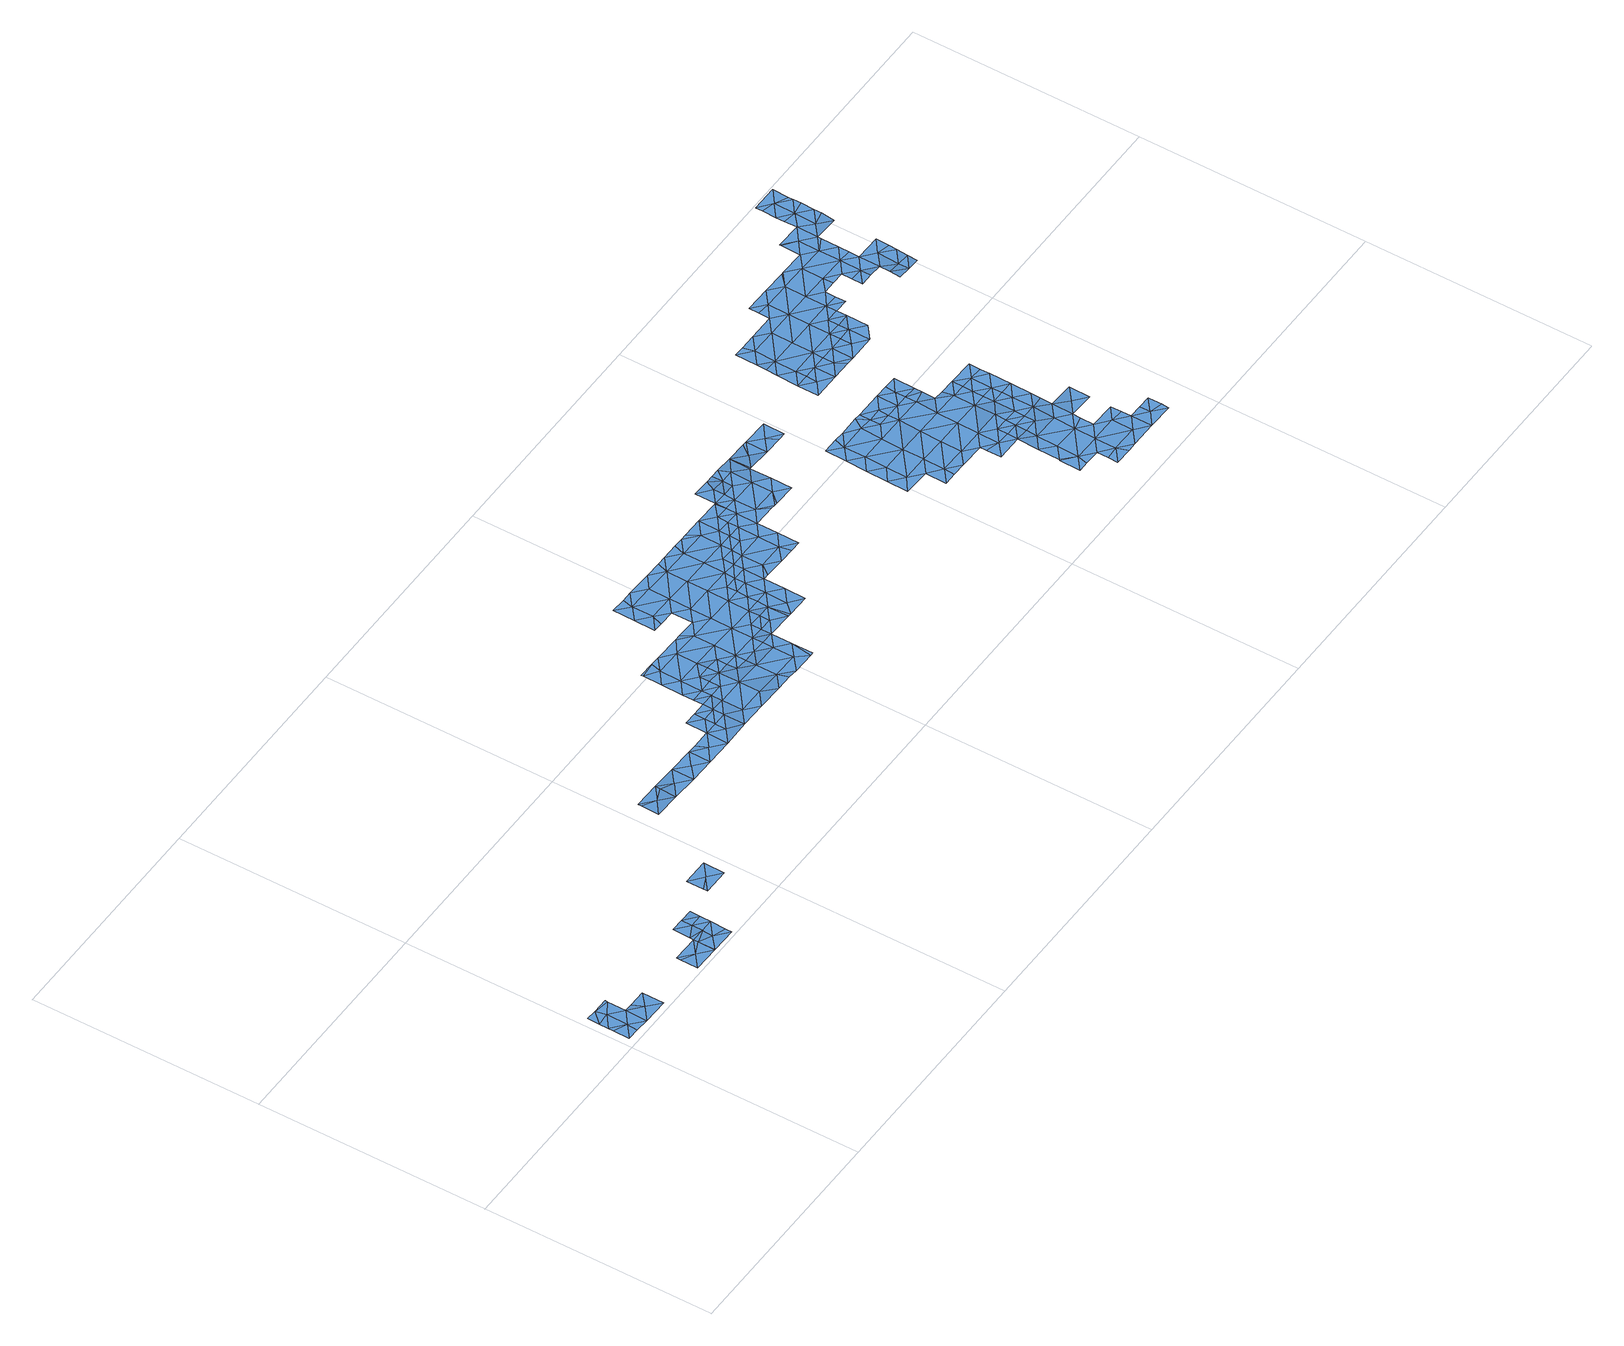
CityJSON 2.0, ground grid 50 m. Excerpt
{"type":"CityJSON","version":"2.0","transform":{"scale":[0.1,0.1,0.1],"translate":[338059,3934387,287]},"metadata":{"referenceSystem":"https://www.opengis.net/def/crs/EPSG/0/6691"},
"CityObjects":{
"waterbody1":{"type":"WaterBody","attributes":{"name":"6","class":"1140","function":"1","WaterBodyRiverFloodingRiskAttribute.description":"3","WaterBodyRiverFloodingRiskAttribute.rankOrg":"1","WaterBodyRiverFloodingRiskAttribute.adminType":"2","WaterBodyRiverFloodingRiskAttribute.scale":"L1"},"geometry":[{"type":"MultiSurface","lod":"1","boundaries":[[[0,1,2]],[[3,4,5]],[[6,7,8]],[[6,5,7]],[[6,3,5]],[[3,6,9]],[[0,2,10]],[[2,11,10]],[[7,5,1]],[[12,13,14]],[[4,13,12]],[[4,12,5]],[[1,5,12]],[[12,15,1]],[[2,1,15]],[[12,16,15]],[[15,11,2]],[[14,16,12]]]}]},
"waterbody2":{"type":"WaterBody","attributes":{"name":"6","class":"1140","function":"1","WaterBodyRiverFloodingRiskAttribute.description":"3","WaterBodyRiverFloodingRiskAttribute.rankOrg":"1","WaterBodyRiverFloodingRiskAttribute.adminType":"2","WaterBodyRiverFloodingRiskAttribute.scale":"L1"},"geometry":[{"type":"MultiSurface","lod":"1","boundaries":[[[17,18,19]],[[19,18,20]],[[19,21,17]],[[22,19,23]],[[19,20,23]],[[21,19,22]]]}]},
"waterbody3":{"type":"WaterBody","attributes":{"name":"6","class":"1140","function":"1","WaterBodyRiverFloodingRiskAttribute.description":"3","WaterBodyRiverFloodingRiskAttribute.rankOrg":"2","WaterBodyRiverFloodingRiskAttribute.adminType":"2","WaterBodyRiverFloodingRiskAttribute.scale":"L1"},"geometry":[{"type":"MultiSurface","lod":"1","boundaries":[[[24,25,26]],[[25,24,27]],[[25,28,29]],[[25,18,28]],[[28,18,17]],[[29,26,25]],[[27,20,18]],[[27,18,25]]]}]},
"waterbody4":{"type":"WaterBody","attributes":{"name":"6","class":"1140","function":"1","WaterBodyRiverFloodingRiskAttribute.description":"3","WaterBodyRiverFloodingRiskAttribute.rankOrg":"1","WaterBodyRiverFloodingRiskAttribute.adminType":"2","WaterBodyRiverFloodingRiskAttribute.scale":"L1"},"geometry":[{"type":"MultiSurface","lod":"1","boundaries":[[[20,27,30]],[[30,27,31]],[[31,27,24]],[[24,32,31]],[[30,31,33]],[[34,31,32]],[[34,33,31]],[[34,32,35]]]}]},
"waterbody5":{"type":"WaterBody","attributes":{"name":"6","class":"1140","function":"1","WaterBodyRiverFloodingRiskAttribute.description":"3","WaterBodyRiverFloodingRiskAttribute.rankOrg":"2","WaterBodyRiverFloodingRiskAttribute.adminType":"2","WaterBodyRiverFloodingRiskAttribute.scale":"L1"},"geometry":[{"type":"MultiSurface","lod":"1","boundaries":[[[36,37,38]],[[39,38,40]],[[37,40,38]],[[39,41,38]],[[41,36,38]]]}]},
"waterbody6":{"type":"WaterBody","attributes":{"name":"6","class":"1140","function":"1","WaterBodyRiverFloodingRiskAttribute.description":"3","WaterBodyRiverFloodingRiskAttribute.rankOrg":"1","WaterBodyRiverFloodingRiskAttribute.adminType":"2","WaterBodyRiverFloodingRiskAttribute.scale":"L1"},"geometry":[{"type":"MultiSurface","lod":"1","boundaries":[[[42,43,44]],[[45,42,44]],[[44,46,45]],[[46,44,47]],[[44,48,47]],[[43,48,44]]]}]},
"waterbody7":{"type":"WaterBody","attributes":{"name":"6","class":"1140","function":"1","WaterBodyRiverFloodingRiskAttribute.description":"3","WaterBodyRiverFloodingRiskAttribute.rankOrg":"1","WaterBodyRiverFloodingRiskAttribute.adminType":"2","WaterBodyRiverFloodingRiskAttribute.scale":"L1"},"geometry":[{"type":"MultiSurface","lod":"1","boundaries":[[[49,50,51]],[[51,52,53]],[[51,53,54]],[[55,54,53]],[[56,54,55]],[[56,49,54]],[[49,51,54]]]}]},
"waterbody8":{"type":"WaterBody","attributes":{"name":"6","class":"1140","function":"1","WaterBodyRiverFloodingRiskAttribute.description":"3","WaterBodyRiverFloodingRiskAttribute.rankOrg":"2","WaterBodyRiverFloodingRiskAttribute.adminType":"2","WaterBodyRiverFloodingRiskAttribute.scale":"L1"},"geometry":[{"type":"MultiSurface","lod":"1","boundaries":[[[57,58,59]],[[43,59,48]],[[60,61,62]],[[60,62,63]],[[63,62,64]],[[64,62,65]],[[66,64,65]],[[66,65,50]],[[50,65,67]],[[60,63,68]],[[57,69,58]],[[70,71,72]],[[70,72,73]],[[74,73,72]],[[75,76,56]],[[77,78,69]],[[79,60,68]],[[79,80,60]],[[81,82,80]],[[72,83,74]],[[61,72,71]],[[67,71,84]],[[61,71,67]],[[67,65,61]],[[50,49,85]],[[49,56,85]],[[56,76,86]],[[56,86,85]],[[66,85,86]],[[85,66,50]],[[62,61,65]],[[77,86,76]],[[61,87,88]],[[87,89,90]],[[82,91,92]],[[93,83,72]],[[61,88,72]],[[72,88,93]],[[90,88,87]],[[81,91,82]],[[92,89,82]],[[82,89,87]],[[82,87,80]],[[87,60,80]],[[61,60,87]],[[50,67,51]],[[84,51,67]],[[51,84,52]],[[78,76,75]],[[77,76,78]],[[94,80,79]],[[94,81,80]],[[94,95,81]],[[69,57,77]],[[78,58,69]],[[58,48,59]],[[43,42,59]],[[57,59,42]]]}]},
"waterbody9":{"type":"WaterBody","attributes":{"name":"6","class":"1140","function":"1","WaterBodyRiverFloodingRiskAttribute.description":"3","WaterBodyRiverFloodingRiskAttribute.rankOrg":"1","WaterBodyRiverFloodingRiskAttribute.adminType":"2","WaterBodyRiverFloodingRiskAttribute.scale":"L1"},"geometry":[{"type":"MultiSurface","lod":"1","boundaries":[[[96,97,98]],[[99,100,101]],[[99,102,100]],[[99,103,102]],[[103,99,104]],[[105,103,104]],[[106,103,105]],[[107,103,106]],[[107,108,103]],[[107,109,108]],[[110,111,112]],[[113,111,110]],[[113,114,111]],[[115,114,113]],[[115,116,114]],[[117,118,119]],[[113,118,117]],[[120,121,122]],[[97,96,123]],[[124,125,126]],[[127,124,126]],[[128,124,127]],[[100,124,128]],[[100,129,124]],[[100,130,129]],[[131,129,130]],[[129,131,132]],[[120,132,131]],[[133,134,135]],[[136,133,135]],[[137,91,138]],[[92,91,137]],[[92,137,89]],[[89,137,139]],[[140,139,137]],[[141,139,140]],[[139,141,83]],[[83,141,142]],[[111,142,141]],[[143,144,116]],[[73,74,142]],[[83,93,139]],[[141,140,145]],[[140,146,145]],[[147,146,140]],[[148,146,147]],[[149,146,148]],[[150,146,149]],[[151,145,150]],[[145,151,112]],[[149,152,150]],[[102,152,149]],[[102,108,152]],[[152,108,153]],[[102,149,130]],[[149,148,130]],[[148,147,154]],[[155,154,147]],[[148,154,131]],[[131,154,121]],[[147,140,135]],[[140,156,135]],[[135,157,147]],[[145,146,150]],[[140,137,156]],[[90,89,139]],[[156,137,138]],[[135,156,136]],[[134,157,135]],[[147,157,155]],[[158,159,160]],[[161,132,158]],[[121,120,131]],[[129,132,161]],[[148,131,130]],[[129,161,124]],[[128,162,100]],[[126,125,163]],[[164,97,123]],[[165,163,125]],[[125,124,161]],[[158,160,161]],[[166,167,123]],[[167,164,123]],[[166,165,125]],[[166,123,165]],[[111,141,145]],[[165,123,96]],[[160,166,161]],[[161,166,125]],[[88,90,139]],[[93,88,139]],[[84,144,143]],[[52,84,143]],[[84,71,144]],[[71,70,144]],[[114,73,142]],[[114,144,73]],[[70,73,144]],[[74,83,142]],[[117,115,113]],[[116,144,114]],[[114,142,111]],[[113,110,118]],[[112,111,145]],[[109,153,108]],[[102,103,108]],[[102,130,100]],[[162,101,100]],[[101,104,99]]]}]},
"waterbody10":{"type":"WaterBody","attributes":{"name":"6","class":"1140","function":"1","WaterBodyRiverFloodingRiskAttribute.description":"3","WaterBodyRiverFloodingRiskAttribute.rankOrg":"2","WaterBodyRiverFloodingRiskAttribute.adminType":"2","WaterBodyRiverFloodingRiskAttribute.scale":"L1"},"geometry":[{"type":"MultiSurface","lod":"1","boundaries":[[[155,157,168]],[[133,169,170]],[[171,172,170]],[[173,170,169]],[[171,170,173]],[[172,171,174]],[[175,176,174]],[[175,177,176]],[[178,179,177]],[[179,178,180]],[[181,182,183]],[[183,184,185]],[[186,185,184]],[[186,187,185]],[[188,187,186]],[[189,187,188]],[[121,155,168]],[[190,191,192]],[[192,193,190]],[[194,190,193]],[[172,174,168]],[[195,196,197]],[[195,185,196]],[[195,164,185]],[[97,164,195]],[[160,167,166]],[[167,160,198]],[[160,159,198]],[[154,155,121]],[[122,174,176]],[[177,179,176]],[[179,180,182]],[[179,182,181]],[[181,183,198]],[[164,183,185]],[[185,187,196]],[[199,196,187]],[[196,199,200]],[[138,91,201]],[[201,91,202]],[[169,133,202]],[[202,133,201]],[[201,133,136]],[[156,138,136]],[[134,133,172]],[[172,133,170]],[[134,172,157]],[[157,172,168]],[[136,138,201]],[[195,197,203]],[[97,195,98]],[[183,164,198]],[[198,164,167]],[[203,98,195]],[[159,181,198]],[[158,204,159]],[[132,120,158]],[[158,120,204]],[[181,204,179]],[[176,179,204]],[[204,122,176]],[[120,122,204]],[[189,199,187]],[[205,206,207]],[[174,122,168]],[[122,121,168]],[[204,181,159]],[[200,208,209]],[[208,210,209]],[[210,208,211]],[[191,190,211]],[[190,194,211]],[[211,194,210]],[[212,210,194]],[[205,213,209]],[[207,213,205]],[[197,196,213]],[[209,213,200]],[[209,210,212]],[[197,213,207]],[[200,213,196]]]}]},
"waterbody11":{"type":"WaterBody","attributes":{"name":"6","class":"1140","function":"1","WaterBodyRiverFloodingRiskAttribute.description":"3","WaterBodyRiverFloodingRiskAttribute.rankOrg":"1","WaterBodyRiverFloodingRiskAttribute.adminType":"2","WaterBodyRiverFloodingRiskAttribute.scale":"L1"},"geometry":[{"type":"MultiSurface","lod":"1","boundaries":[[[207,214,215]],[[203,197,207]],[[203,207,215]],[[98,203,215]],[[215,214,216]],[[98,215,216]],[[207,206,214]]]}]},
"waterbody12":{"type":"WaterBody","attributes":{"name":"6","class":"1140","function":"1","WaterBodyRiverFloodingRiskAttribute.description":"3","WaterBodyRiverFloodingRiskAttribute.rankOrg":"1","WaterBodyRiverFloodingRiskAttribute.adminType":"2","WaterBodyRiverFloodingRiskAttribute.scale":"L1"},"geometry":[{"type":"MultiSurface","lod":"1","boundaries":[[[217,218,219]],[[218,220,219]],[[221,222,223]],[[224,225,226]],[[226,225,227]],[[224,228,225]],[[229,230,228]],[[231,229,228]],[[224,231,228]],[[232,233,224]],[[234,235,236]],[[237,238,233]],[[237,239,240]],[[239,241,240]],[[242,240,241]],[[242,243,240]],[[244,245,246]],[[247,248,244]],[[248,247,249]],[[249,250,248]],[[251,252,253]],[[253,250,251]],[[254,255,256]],[[254,256,257]],[[257,256,219]],[[219,256,258]],[[226,232,224]],[[232,226,259]],[[227,221,226]],[[250,253,248]],[[226,221,259]],[[259,221,223]],[[260,259,223]],[[261,260,223]],[[262,263,232]],[[264,232,263]],[[264,239,232]],[[264,265,239]],[[264,266,265]],[[266,264,267]],[[268,267,264]],[[269,241,265]],[[270,248,253]],[[270,245,248]],[[270,271,245]],[[270,240,271]],[[272,240,270]],[[271,273,245]],[[272,270,253]],[[244,248,245]],[[273,246,245]],[[246,273,274]],[[243,271,240]],[[272,237,240]],[[261,223,275]],[[222,276,275]],[[222,277,276]],[[278,279,277]],[[277,279,280]],[[281,279,282]],[[281,282,220]],[[272,253,252]],[[251,283,252]],[[284,285,286]],[[234,286,287]],[[254,288,289]],[[265,241,239]],[[239,233,232]],[[268,264,263]],[[232,259,262]],[[290,258,291]],[[217,219,258]],[[257,219,220]],[[254,257,288]],[[292,255,254]],[[293,257,282]],[[257,220,282]],[[285,294,286]],[[285,283,294]],[[283,285,252]],[[285,272,252]],[[285,284,272]],[[272,284,237]],[[284,238,237]],[[284,234,238]],[[286,234,284]],[[236,238,234]],[[238,236,233]],[[236,224,233]],[[236,231,224]],[[235,231,236]],[[295,228,230]],[[296,228,295]],[[296,225,228]],[[297,298,222]],[[298,278,222]],[[299,278,298]],[[278,299,282]],[[300,282,299]],[[293,282,300]],[[239,237,233]],[[288,257,293]],[[293,301,288]],[[293,302,301]],[[293,303,302]],[[303,293,304]],[[300,305,304]],[[299,295,305]],[[306,295,299]],[[307,234,287]],[[234,307,235]],[[289,308,254]],[[254,308,292]],[[309,291,310]],[[290,291,309]],[[223,222,275]],[[293,300,304]],[[300,299,305]],[[279,278,282]],[[299,298,306]],[[222,278,277]],[[221,297,222]],[[269,311,241]],[[256,255,312]],[[312,258,256]],[[258,312,291]],[[291,312,313]],[[311,269,314]],[[280,279,315]],[[311,242,241]],[[310,291,313]],[[277,280,316]],[[315,316,280]]]}]},
"waterbody13":{"type":"WaterBody","attributes":{"name":"6","class":"1140","function":"1","WaterBodyRiverFloodingRiskAttribute.description":"3","WaterBodyRiverFloodingRiskAttribute.rankOrg":"2","WaterBodyRiverFloodingRiskAttribute.adminType":"2","WaterBodyRiverFloodingRiskAttribute.scale":"L1"},"geometry":[{"type":"MultiSurface","lod":"1","boundaries":[[[317,318,319]],[[320,318,317]],[[321,319,318]],[[320,322,318]],[[321,318,322]],[[320,323,322]],[[320,324,323]],[[325,322,323]],[[323,324,326]],[[323,327,325]],[[327,323,326]],[[326,328,327]],[[329,327,328]],[[328,326,330]],[[328,331,329]],[[328,330,331]],[[332,331,330]],[[332,333,331]],[[333,334,335]],[[335,331,333]],[[336,334,333]]]}]},
"waterbody14":{"type":"WaterBody","attributes":{"name":"6","class":"1140","function":"1","WaterBodyRiverFloodingRiskAttribute.description":"3","WaterBodyRiverFloodingRiskAttribute.rankOrg":"2","WaterBodyRiverFloodingRiskAttribute.adminType":"2","WaterBodyRiverFloodingRiskAttribute.scale":"L1"},"geometry":[{"type":"MultiSurface","lod":"1","boundaries":[[[274,337,338]],[[243,242,337]],[[337,242,338]],[[339,338,340]],[[338,242,340]],[[273,337,274]],[[273,243,337]],[[271,243,273]],[[340,242,311]],[[314,341,340]],[[340,341,339]],[[314,340,311]]]}]},
"waterbody15":{"type":"WaterBody","attributes":{"name":"6","class":"1140","function":"1","WaterBodyRiverFloodingRiskAttribute.description":"3","WaterBodyRiverFloodingRiskAttribute.rankOrg":"2","WaterBodyRiverFloodingRiskAttribute.adminType":"2","WaterBodyRiverFloodingRiskAttribute.scale":"L1"},"geometry":[{"type":"MultiSurface","lod":"1","boundaries":[[[221,227,297]],[[342,297,227]],[[298,297,342]],[[306,298,342]],[[225,296,342]],[[227,225,342]],[[306,342,295]],[[296,295,342]]]}]},
"waterbody16":{"type":"WaterBody","attributes":{"name":"6","class":"1140","function":"1","WaterBodyRiverFloodingRiskAttribute.description":"3","WaterBodyRiverFloodingRiskAttribute.rankOrg":"2","WaterBodyRiverFloodingRiskAttribute.adminType":"2","WaterBodyRiverFloodingRiskAttribute.scale":"L1"},"geometry":[{"type":"MultiSurface","lod":"1","boundaries":[[[343,344,261]],[[260,261,344]],[[268,345,267]],[[262,259,344]],[[345,344,343]],[[263,262,344]],[[345,263,344]],[[263,345,268]],[[259,260,344]],[[345,343,346]],[[267,345,347]],[[345,346,347]]]}]},
"waterbody17":{"type":"WaterBody","attributes":{"name":"6","class":"1140","function":"1","WaterBodyRiverFloodingRiskAttribute.description":"3","WaterBodyRiverFloodingRiskAttribute.rankOrg":"1","WaterBodyRiverFloodingRiskAttribute.adminType":"2","WaterBodyRiverFloodingRiskAttribute.scale":"L1"},"geometry":[{"type":"MultiSurface","lod":"1","boundaries":[[[348,349,350]],[[350,349,351]],[[352,351,349]],[[351,352,353]],[[353,352,354]],[[355,353,354]],[[354,356,355]],[[357,351,353]],[[357,358,351]],[[352,349,359]],[[359,349,360]],[[361,360,349]],[[362,359,360]],[[359,362,363]],[[364,359,363]],[[364,365,359]],[[365,352,359]],[[366,367,368]],[[369,367,366]],[[366,370,369]],[[368,367,371]],[[367,372,371]],[[351,358,350]],[[373,370,366]],[[336,356,354]],[[354,352,365]],[[374,375,376]],[[376,377,374]],[[378,377,376]],[[377,378,319]],[[379,380,381]],[[354,382,334]],[[383,384,385]],[[384,383,386]],[[325,327,374]],[[327,387,374]],[[327,329,387]],[[329,331,387]],[[331,335,387]],[[388,380,389]],[[389,380,372]],[[380,379,372]],[[379,390,372]],[[391,371,390]],[[391,392,371]],[[393,394,395]],[[396,394,393]],[[396,348,397]],[[319,321,377]],[[378,376,398]],[[377,322,374]],[[376,399,398]],[[400,401,402]],[[403,402,401]],[[404,403,365]],[[365,364,404]],[[396,405,406]],[[407,406,408]],[[348,361,349]],[[348,409,397]],[[392,368,371]],[[390,371,372]],[[389,372,367]],[[335,334,387]],[[387,382,374]],[[322,325,374]],[[406,348,396]],[[348,406,361]],[[407,361,406]],[[405,408,406]],[[410,384,411]],[[405,384,410]],[[405,393,384]],[[396,393,405]],[[411,384,412]],[[413,411,412]],[[413,412,414]],[[363,415,364]],[[416,364,415]],[[364,416,404]],[[404,402,403]],[[417,401,400]],[[399,401,417]],[[376,401,399]],[[376,403,401]],[[375,403,376]],[[375,365,403]],[[375,382,365]],[[374,382,375]],[[321,322,377]],[[382,354,365]],[[334,382,387]],[[334,336,354]],[[366,358,373]],[[358,366,350]],[[368,350,366]],[[418,350,368]],[[409,350,418]],[[348,350,409]],[[412,419,414]],[[412,420,419]],[[412,386,420]],[[412,384,386]],[[393,385,384]],[[385,393,395]]]}]}
},
"vertices":[
[85,56,16],[67,57,17],[95,33,16],[10,77,17],[10,58,17],[39,80,17],[34,103,17],[67,98,17],[68,103,17],[11,104,17],[123,56,16],[123,9,15],[38,34,17],[10,46,17],[9,11,17],[66,10,16],[36,11,17],
[293,6,12],[293,43,13],[265,30,12],[293,53,13],[236,7,12],[237,45,12],[237,54,12],
[350,52,13],[321,29,12],[349,20,12],[322,52,13],[294,6,12],[349,5,12],
[294,61,13],[322,75,14],[351,76,13],[294,99,14],[322,98,14],[351,98,14],
[408,97,20],[464,96,20],[436,119,20],[408,143,20],[465,142,20],[408,106,20],
[581,279,20],[582,314,21],[553,302,22],[524,280,22],[525,318,22],[525,326,22],[582,325,21],
[780,321,20],[808,321,21],[809,344,21],[809,367,21],[781,367,20],[780,344,20],[753,368,20],[752,322,20],
[638,277,19],[638,324,19],[610,301,19],[950,295,20],[894,342,22],[893,296,23],[921,272,21],[864,273,23],[836,297,23],[808,274,22],[837,343,22],[957,272,20],[666,300,18],[866,389,21],[866,366,21],[895,388,20],[867,412,20],[895,412,20],[713,322,19],[723,299,19],[694,276,18],[695,323,18],[978,271,19],[1006,294,19],[1035,317,18],[1007,340,18],[923,411,19],[838,366,21],[780,298,20],[751,275,19],[950,341,20],[923,365,20],[979,364,18],[951,364,19],[1036,363,17],[1008,363,18],[923,388,19],[1027,270,19],[1034,270,19],
[1266,636,13],[1267,613,13],[1268,636,13],[1012,617,15],[1069,616,14],[1041,640,14],[1011,571,15],[955,618,16],[984,641,16],[961,641,16],[928,642,16],[927,596,16],[955,572,16],[926,550,16],[868,504,19],[896,481,19],[925,503,18],[840,482,20],[839,436,20],[811,459,20],[810,413,20],[812,501,20],[847,505,19],[812,505,20],[1152,522,14],[1123,500,14],[1152,499,14],[1239,613,14],[1125,615,14],[1182,614,14],[1154,638,14],[1133,638,14],[1098,639,14],[1125,569,14],[1068,570,14],[1124,523,14],[1153,546,14],[1093,408,15],[1094,431,15],[1065,432,15],[1065,408,16],[1008,386,17],[1036,386,16],[951,387,19],[1009,433,16],[952,434,18],[895,435,19],[810,389,21],[838,389,21],[953,480,17],[1010,479,16],[1066,478,15],[1067,524,15],[1010,525,15],[982,502,16],[940,503,17],[983,549,15],[947,549,16],[1095,500,15],[1095,477,15],[1037,409,16],[1094,454,15],[1181,545,14],[1209,545,14],[1210,568,14],[1181,568,14],[1077,639,14],[1168,638,14],[1267,590,13],[1211,637,14],[1210,591,14],[1238,590,14],
[1123,477,14],[1100,362,15],[1121,384,15],[1150,407,15],[1122,431,15],[1149,361,15],[1151,453,14],[1163,453,14],[1180,476,14],[1208,452,14],[1241,451,14],[1236,475,14],[1264,451,14],[1237,521,14],[1265,497,14],[1266,544,13],[1315,543,12],[1295,566,13],[1323,542,12],[1351,565,12],[1330,542,12],[1379,541,12],[1466,655,6],[1477,632,6],[1494,632,6],[1495,678,6],[1438,679,7],[1295,612,13],[1352,611,11],[1324,635,12],[1238,567,14],[1380,588,11],[1381,634,9],[1065,385,16],[1093,362,16],[1296,635,13],[1180,522,14],[1343,681,11],[1325,681,11],[1325,658,11],[1384,634,9],[1382,680,9],[1410,656,7],[1438,633,6],[1428,679,7],[1353,658,11],
[1307,681,12],[1296,659,13],[1268,682,13],
[1882,139,8],[1882,162,7],[1854,140,8],[1826,163,8],[1772,303,12],[1800,280,11],[1800,326,11],[1687,328,12],[1715,304,12],[1744,327,13],[1743,304,12],[1686,282,12],[1658,290,12],[1658,259,12],[1658,305,12],[1745,373,11],[1688,374,12],[1574,330,12],[1602,306,12],[1630,329,12],[1632,421,13],[1631,375,12],[1689,420,13],[1633,468,15],[1690,466,15],[1662,490,15],[1633,491,15],[1549,538,13],[1577,515,14],[1592,538,14],[1527,539,13],[1520,516,13],[1493,539,13],[1492,493,13],[1491,447,12],[1519,423,12],[1520,470,13],[1796,95,8],[1824,71,8],[1853,94,8],[1797,141,8],[1882,116,8],[1773,349,11],[1801,349,11],[1829,348,11],[1773,373,11],[1773,396,11],[1745,419,12],[1718,443,13],[1740,442,12],[1774,442,11],[1774,419,11],[1718,472,14],[1576,469,13],[1605,491,14],[1575,422,12],[1605,514,14],[1606,537,14],[1828,302,11],[1828,283,10],[1828,256,9],[1799,233,9],[1827,210,8],[1855,232,7],[1826,193,8],[1798,187,8],[1490,401,12],[1575,376,12],[1518,377,12],[1546,353,12],[1545,307,12],[1768,118,8],[1768,93,8],[1910,116,8],[1910,93,9],[1805,71,8],[1740,142,8],[1489,355,12],[1714,258,12],[1715,281,12],[1771,280,12],[1771,257,11],[1742,234,10],[1741,188,9],[1735,119,8],[1712,119,8],[1712,164,9],[1713,166,9],[1713,212,10],[1743,257,11],[1572,307,12],[1767,72,8],[1938,115,8],[1938,85,9],[1690,490,15],[1881,70,9],[1937,69,9],[1718,489,15],[1883,209,6],[1884,255,6],
[1608,630,12],[1636,652,12],[1608,676,12],[1664,629,13],[1637,675,12],[1665,675,13],[1693,651,14],[1704,628,15],[1693,674,14],[1721,628,15],[1722,674,15],[1750,650,16],[1750,673,16],[1778,627,17],[1778,673,17],[1806,649,17],[1807,696,17],[1779,719,16],[1779,696,16],[1808,719,16],
[1634,514,15],[1663,536,15],[1692,536,15],[1690,513,15],[1719,535,15],
[1743,281,12],
[1830,395,10],[1801,372,10],[1802,418,10],[1830,416,10],[1831,441,10],
[1923,832,14],[1866,833,15],[1922,786,15],[1865,787,15],[1809,788,15],[1837,764,16],[1808,742,16],[1836,741,16],[1836,718,17],[1865,764,16],[1893,763,16],[1810,834,15],[1838,857,15],[1895,856,14],[1834,857,15],[1782,858,15],[1753,835,15],[1752,789,15],[1921,740,15],[1949,716,14],[1950,762,14],[1921,717,16],[1893,717,16],[1978,739,13],[1977,692,11],[1893,740,16],[1694,698,14],[1695,744,14],[1638,745,13],[1637,699,12],[1609,722,13],[2005,690,10],[1977,669,11],[2005,669,9],[1751,743,15],[2010,929,12],[1981,924,12],[2009,900,12],[2010,946,12],[1750,697,16],[1948,670,13],[1949,693,14],[2006,715,12],[2006,732,12],[2007,761,13],[1980,877,12],[2008,854,10],[2009,883,12],[1952,855,13],[1952,848,13],[1610,746,13],[1610,768,14],[1633,814,14],[1639,791,14],[1668,814,14],[1695,790,14],[1724,813,15],[1953,901,13],[1924,878,14],[1896,899,14],[1896,902,14],[1951,808,14],[1953,929,12],[1953,947,12],[1982,970,12],[1954,978,12],[1954,993,12],[1725,859,15],[1725,838,15],[1611,815,14],[1950,784,14],[2011,992,12],[2010,957,12]
]}
